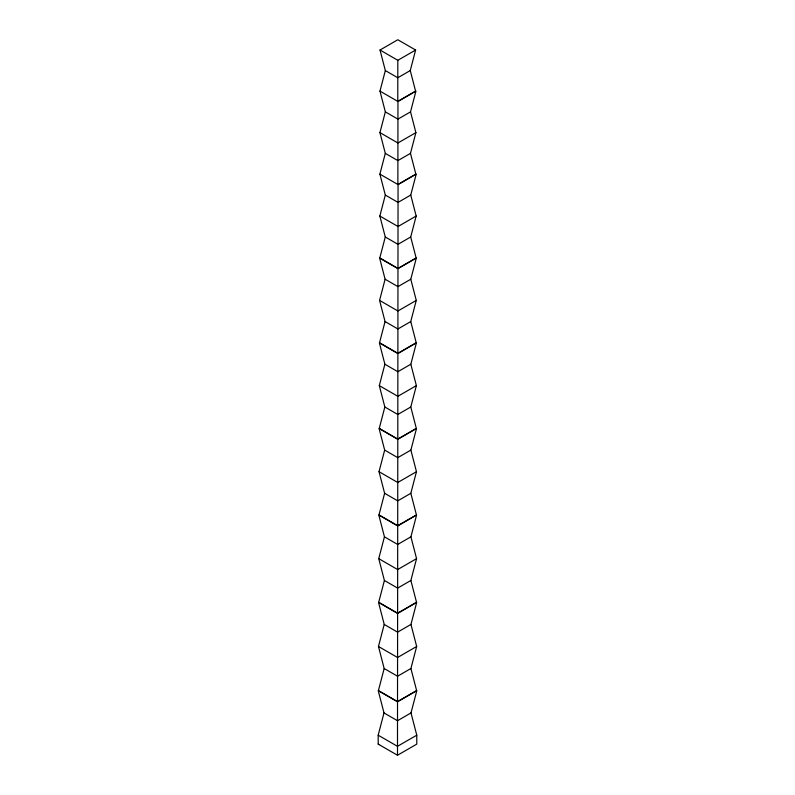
<?xml version="1.0" encoding="UTF-8"?>
<svg xmlns="http://www.w3.org/2000/svg" width="795" height="795" viewBox="0 0 795 795"><rect width="100%" height="100%" fill="white"/><g stroke="black" fill="none" stroke-linecap="round" stroke-linejoin="round"><path stroke-width="1.19" d="M415.626 50.025L397.818 60.301L397.778 101.392L415.576 91.107L410.26 70.566L415.626 50.025L397.818 39.75L380.02 50.025L385.337 70.566L379.98 91.107L385.346 111.866L379.94 132.616L385.307 153.365L379.891 174.115L385.317 195.073L379.851 216.031L385.277 236.989L379.811 257.948L397.967 268.432L416.133 257.948L410.707 236.989L416.173 216.031L410.747 195.073L416.222 174.115L398.057 184.599L397.52 701.578L378.42 690.557L384.174 668.516L378.47 646.474L384.224 624.433L378.519 602.391L397.609 613.422L416.709 602.391L410.955 624.433L416.669 646.474L410.916 668.516L416.62 690.557L397.52 701.578M397.957 101.492L397.878 184.49L415.855 174.115L410.478 153.365L415.894 132.616L410.528 111.866L415.944 91.107L397.957 101.492L379.98 91.107M397.52 701.806L397.5 755.25L416.789 744.11L416.769 735.186L411.005 712.926L416.819 690.666L397.52 701.806L378.231 690.666L383.995 712.926L378.182 735.186L378.211 744.11L397.5 755.25M379.583 300.401L385.108 279.224L379.622 258.057L397.967 268.65L416.312 258.057L410.786 279.224L416.272 300.401L410.747 321.568L416.222 342.744L397.878 353.328L379.533 342.744L385.058 321.568L379.583 300.401L397.927 310.984L416.272 300.401M379.304 385.615L384.889 364.229L379.354 342.844L397.878 353.546L416.411 342.844L410.826 364.229L416.371 385.615L410.786 407L416.322 428.386L397.788 439.088L379.265 428.386L384.84 407L379.304 385.615L397.838 396.317L416.371 385.615M379.026 471.693L384.671 450.099L379.076 428.495L397.788 439.297L416.51 428.495L410.876 450.099L416.471 471.693L410.826 493.298L416.421 514.902L397.709 525.704L378.986 514.902L384.621 493.298L379.026 471.693L397.748 482.505L416.471 471.693M378.748 558.646L384.442 536.824L378.798 515.011L397.709 525.922L416.61 515.011L410.916 536.824L416.57 558.646L410.876 580.469L416.52 602.282L397.609 613.203L378.708 602.282L384.402 580.469L378.748 558.646L397.659 569.558L416.57 558.646M410.26 70.566L397.798 77.761L385.337 70.566M410.528 111.866L397.937 119.131L385.346 111.866M415.894 132.616L397.917 142.991L379.94 132.616M410.478 153.365L397.897 160.63L385.307 153.365M410.747 195.073L398.037 202.407L385.317 195.073M416.173 216.031L398.017 226.515L379.851 216.031M410.707 236.989L397.987 244.333L385.277 236.989M410.786 279.224L397.947 286.637L385.108 279.224M410.747 321.568L397.907 328.981L385.058 321.568M410.826 364.229L397.858 371.722L384.889 364.229M410.786 407L397.818 414.493L384.84 407M410.876 450.099L397.768 457.662L384.671 450.099M410.826 493.298L397.729 500.86L384.621 493.298M410.916 536.824L397.679 544.466L384.442 536.824M410.876 580.469L397.639 588.111L384.402 580.469M410.955 624.433L397.589 632.154L384.224 624.433M416.669 646.474L397.57 657.505L378.47 646.474M410.916 668.516L397.55 676.227L384.174 668.516M411.005 712.926L397.5 720.727L383.995 712.926M378.211 744.11L378.977 744.557M416.769 735.186L397.48 746.326L378.182 735.186M380.02 50.025L397.818 60.301M379.891 174.115L398.057 184.599"/></g></svg>
